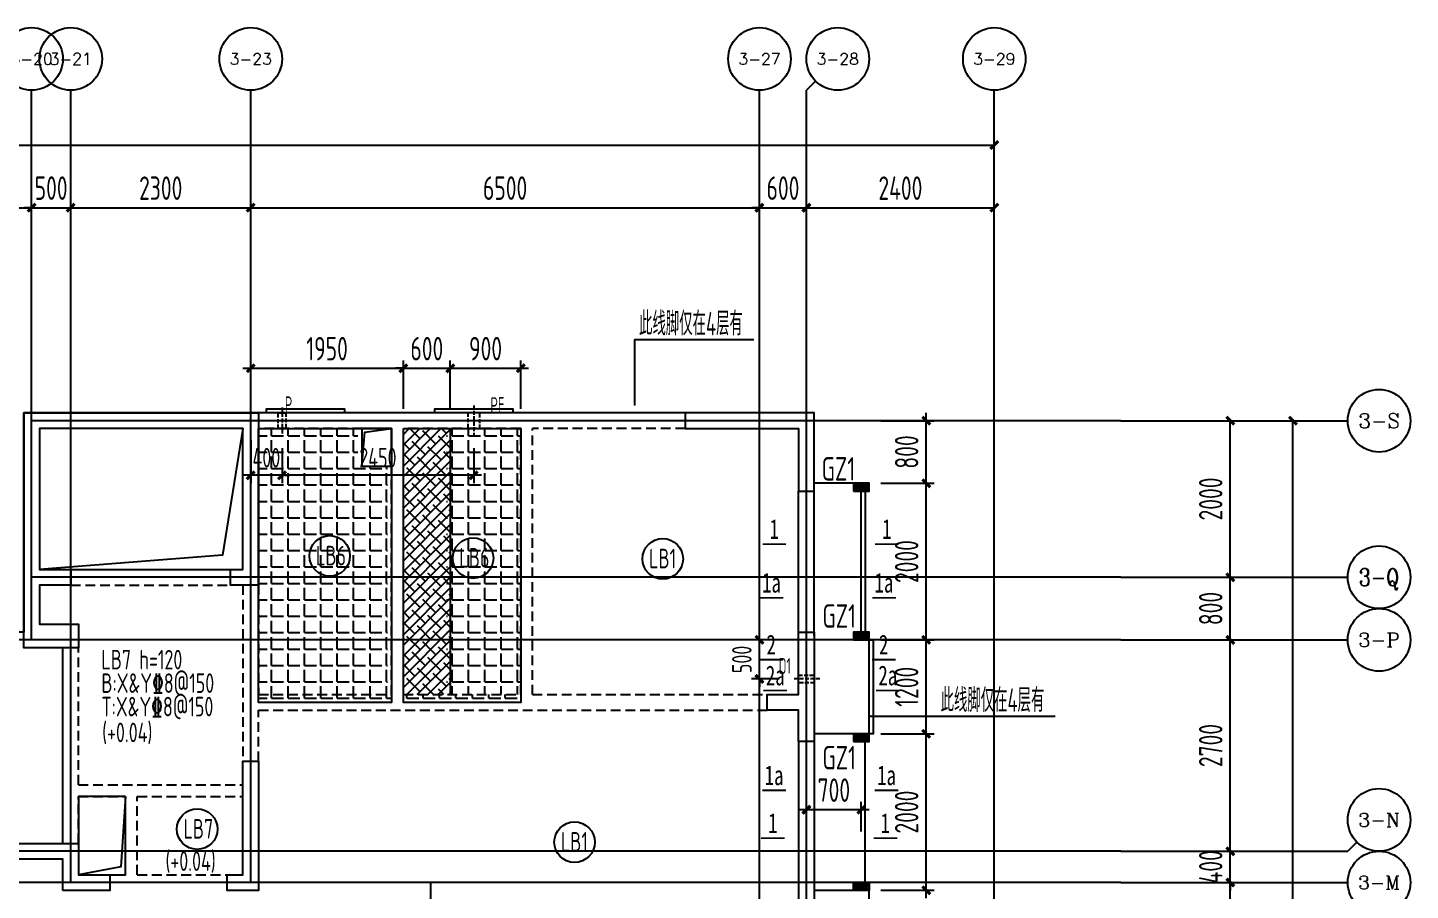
# Model space of a CAD drawing. Header units: millimetres. Extents: x -133666 to 880576, y -269375 to 86941.
# Drawn here: x 199850 to 217515, y 15109 to 26130 of the extents above; entities that cross this region are included whole.
import ezdxf
from ezdxf.enums import TextEntityAlignment as Align

# ---------------------------------------------------------------- set-up
doc = ezdxf.new("R2010")
doc.units = ezdxf.units.MM
doc.header["$LTSCALE"] = 1000
for name, pattern in [('CENTER', [50.8, 31.75, -6.35, 6.35, -6.35]), ('CONTINOUS', [0]), ('DASH', [0.35, 0.25, -0.1]), ('HIDDEN2', [0.1875, 0.125, -0.0625])]:
    doc.linetypes.add(name, pattern=pattern)
doc.layers.get('0').update_dxf_attribs({"linetype": 'CONTINUOUS'})
doc.layers.get('Defpoints').update_dxf_attribs({"color": 6, "linetype": 'CONTINUOUS'})
for name, color, linetype in [('A-线脚看线', 9, 'CONTINUOUS'), ('A-设备穿墙洞', 161, 'CONTINUOUS'), ('AXIS', 253, 'CENTER'), ('AXIS_TEXT', 7, 'CONTINUOUS'), ('DIM', 3, 'CONTINUOUS'), ('DIM1', 3, 'CONTINUOUS'), ('JG1', 3, 'CONTINUOUS'), ('填充', 8, 'CONTINUOUS'), ('墙', 6, 'CONTINUOUS'), ('挑板', 3, 'CONTINUOUS'), ('柱', 2, 'CONTINUOUS'), ('梁', 4, 'HIDDEN2'), ('模板线', 3, 'CONTINUOUS'), ('洞口', 5, 'CONTINUOUS'), ('钢筋_文字', 7, 'CONTINUOUS'), ('钢筋长度标注', 7, 'CONTINUOUS')]:
    doc.layers.add(name, color=color, linetype=linetype)
doc.styles.add('_TCH_AXIS', font='COMPLEX', dxfattribs={"bigfont": 'GBCBIG'})
doc.styles.add('COMPLEX', font='COMPLEX')
doc.styles.add('TSSD_BOLD', font='tssdeng2.shx', dxfattribs={"width": 0.7, "height": 250, "bigfont": 'CHINA.shx'})
doc.styles.add('TSSD_Dimension', font='tssdeng.shx', dxfattribs={"width": 0.7, "bigfont": 'Hztxt.shx'})
doc.styles.add('ZZ', font='tssdeng.shx', dxfattribs={"width": 0.7, "bigfont": 'tssdchn.shx'})
doc.styles.add('zzt', font='tssdeng.shx', dxfattribs={"width": 0.7, "height": 300, "bigfont": 'tssdchn.shx'})
doc.styles.add('钢筋', font='tssdeng.shx', dxfattribs={"width": 0.7, "height": 250, "bigfont": 'tssdchn.shx'})
doc.styles.add('黑体', font='simhei.ttf')
doc.dimstyles.new('DIM_1_100', dxfattribs={"dimtxt": 300, "dimasz": 100, "dimexe": 200, "dimexo": 50, "dimgap": 100, "dimtad": 1, "dimdec": 0, "dimzin": 0, "dimdsep": 46, "dimtxsty": 'zzt', "dimblk": 'ARCHTICK', "dimcen": 0, "dimclrt": 7, "dimadec": 0, "dimazin": 0, "dimtfac": 1, "dimtdec": 0, "dimtix": 1, "dimtmove": 2, "dimatfit": 0, "dimldrblk": 'ARCHTICK', "dimfxl": 0, "dimtolj": 1, "dimarcsym": 0})
doc.dimstyles.new('TSSD_100_100', dxfattribs={"dimtxt": 300, "dimasz": 100, "dimexe": 100, "dimexo": 250, "dimgap": 100, "dimtad": 1, "dimdec": 0, "dimzin": 0, "dimdsep": 46, "dimtxsty": 'ZZ', "dimblk": 'ARCHTICK', "dimcen": 0, "dimdle": 100, "dimclrd": 256, "dimclrt": 7, "dimadec": 0, "dimazin": 0, "dimtfac": 1, "dimtdec": 0, "dimtix": 1, "dimtmove": 2, "dimatfit": 3, "dimfxl": 0, "dimtolj": 1, "dimtzin": 0, "dimarcsym": 0})
pattern_1 = [(0, (164200, 1008.83), (0, 209.55), [152.4, -57.15]), (90, (164200, 1008.83), (-209.55, 1e-14), [152.4, -57.15])]

# ---------------------------------------------------------------- blocks, each defined once
blk = doc.blocks.new('_ArchTick')
at = {"color": 0, "linetype": 'ByBlock', "const_width": 0.4}
blk.add_lwpolyline([(-0.5, -0.5), (0.5, 0.5)], dxfattribs=at)
blk = doc.blocks.new('*D1059')
at = {"layer": 'Defpoints', "color": 0, "transparency": 16777216}
for p in [(204650, 21779), (202700, 21009), (204650, 21009)]:
    blk.add_point(p, dxfattribs=at)
at = {"layer": 'DIM', "lineweight": -2, "transparency": 16777216}
blk.add_line((202600, 21779), (204750, 21779), dxfattribs=at)
at = {"layer": 'DIM', "color": 0, "lineweight": -2, "transparency": 16777216}
for p, q in [((202700, 21259), (202700, 21879)), ((204650, 21259), (204650, 21879))]:
    blk.add_line(p, q, dxfattribs=at)
at = {"layer": 'DIM', "lineweight": -2, "transparency": 16777216, "xscale": 100, "yscale": 100, "zscale": 100, "rotation": 180}
blk.add_blockref('_ArchTick', (202700, 21779), dxfattribs=at)
at = {"layer": 'DIM', "lineweight": -2, "transparency": 16777216, "xscale": 100, "yscale": 100, "zscale": 100}
blk.add_blockref('_ArchTick', (204650, 21779), dxfattribs=at)
at = {"layer": 'DIM', "color": 7, "transparency": 16777216, "insert": (203675, 22029), "char_height": 300, "attachment_point": 5, "style": 'ZZ'}
blk.add_mtext('\\A1;1950', dxfattribs=at)
blk = doc.blocks.new('*D1060')
at = {"layer": 'Defpoints', "color": 0, "transparency": 16777216}
for p in [(205250, 21779), (204650, 21009), (205250, 21009)]:
    blk.add_point(p, dxfattribs=at)
at = {"layer": 'DIM', "lineweight": -2, "transparency": 16777216}
for p, q in [((204650, 21779), (204550, 21779)), ((204650, 21779), (205250, 21779)), ((205250, 21779), (205350, 21779))]:
    blk.add_line(p, q, dxfattribs=at)
at = {"layer": 'DIM', "color": 0, "lineweight": -2, "transparency": 16777216}
for p, q in [((204650, 21259), (204650, 21879)), ((205250, 21259), (205250, 21879))]:
    blk.add_line(p, q, dxfattribs=at)
at = {"layer": 'DIM', "lineweight": -2, "transparency": 16777216, "xscale": 100, "yscale": 100, "zscale": 100}
blk.add_blockref('_ArchTick', (204650, 21779), dxfattribs=at)
at = {"layer": 'DIM', "lineweight": -2, "transparency": 16777216, "xscale": 100, "yscale": 100, "zscale": 100, "rotation": 180}
blk.add_blockref('_ArchTick', (205250, 21779), dxfattribs=at)
at = {"layer": 'DIM', "color": 7, "transparency": 16777216, "insert": (204950, 22029), "char_height": 300, "attachment_point": 5, "style": 'ZZ'}
blk.add_mtext('\\A1;600', dxfattribs=at)
blk = doc.blocks.new('*D1061')
at = {"layer": 'Defpoints', "color": 0, "transparency": 16777216}
for p in [(206150, 21779), (205250, 21009), (206150, 21009)]:
    blk.add_point(p, dxfattribs=at)
at = {"layer": 'DIM', "lineweight": -2, "transparency": 16777216}
blk.add_line((205150, 21779), (206250, 21779), dxfattribs=at)
at = {"layer": 'DIM', "color": 0, "lineweight": -2, "transparency": 16777216}
for p, q in [((205250, 21259), (205250, 21879)), ((206150, 21259), (206150, 21879))]:
    blk.add_line(p, q, dxfattribs=at)
at = {"layer": 'DIM', "lineweight": -2, "transparency": 16777216, "xscale": 100, "yscale": 100, "zscale": 100, "rotation": 180}
blk.add_blockref('_ArchTick', (205250, 21779), dxfattribs=at)
at = {"layer": 'DIM', "lineweight": -2, "transparency": 16777216, "xscale": 100, "yscale": 100, "zscale": 100}
blk.add_blockref('_ArchTick', (206150, 21779), dxfattribs=at)
at = {"layer": 'DIM', "color": 7, "transparency": 16777216, "insert": (205700, 22029), "char_height": 300, "attachment_point": 5, "style": 'ZZ'}
blk.add_mtext('\\A1;900', dxfattribs=at)
blk = doc.blocks.new('*D1112')
at = {"layer": 'Defpoints', "color": 0, "transparency": 16777216}
for p in [(210500, 17109), (211330, 17109), (210500, 15109)]:
    blk.add_point(p, dxfattribs=at)
at = {"layer": 'DIM', "lineweight": -2, "transparency": 16777216}
blk.add_line((211330, 15009), (211330, 17209), dxfattribs=at)
at = {"layer": 'DIM', "color": 0, "lineweight": -2, "transparency": 16777216}
for p, q in [((210750, 17109), (211430, 17109)), ((210750, 15109), (211430, 15109))]:
    blk.add_line(p, q, dxfattribs=at)
at = {"layer": 'DIM', "lineweight": -2, "transparency": 16777216, "xscale": 100, "yscale": 100, "zscale": 100}
for p, rotation in [((211330, 17109), 90), ((211330, 15109), 270)]:
    blk.add_blockref('_ArchTick', p, dxfattribs=dict(at, rotation=rotation))
at = {"layer": 'DIM', "color": 7, "transparency": 16777216, "insert": (211080, 16109), "char_height": 300, "attachment_point": 5, "rotation": 90, "style": 'ZZ'}
blk.add_mtext('\\A1;2000', dxfattribs=at)
blk = doc.blocks.new('*D1130')
at = {"layer": 'Defpoints', "color": 0, "transparency": 16777216}
for p in [(209800, 16139), (209800, 15609), (210500, 15609)]:
    blk.add_point(p, dxfattribs=at)
at = {"layer": 'DIM', "lineweight": -2, "transparency": 16777216}
blk.add_line((210600, 16139), (209700, 16139), dxfattribs=at)
at = {"layer": 'DIM', "color": 0, "lineweight": -2, "transparency": 16777216}
for p, q in [((209800, 15859), (209800, 16239)), ((210500, 15859), (210500, 16239))]:
    blk.add_line(p, q, dxfattribs=at)
at = {"layer": 'DIM', "lineweight": -2, "transparency": 16777216, "xscale": 100, "yscale": 100, "zscale": 100, "rotation": 180}
blk.add_blockref('_ArchTick', (209800, 16139), dxfattribs=at)
at = {"layer": 'DIM', "lineweight": -2, "transparency": 16777216, "xscale": 100, "yscale": 100, "zscale": 100}
blk.add_blockref('_ArchTick', (210500, 16139), dxfattribs=at)
at = {"layer": 'DIM', "color": 7, "transparency": 16777216, "insert": (210150, 16389), "char_height": 300, "attachment_point": 5, "style": 'ZZ'}
blk.add_mtext('\\A1;700', dxfattribs=at)
blk = doc.blocks.new('$1605056')
at = {"layer": '模板线', "color": 4, "const_width": 22.7}
for points in [[(0, 0), (302, 0)], [(1438, 0), (1740, 0)]]:
    blk.add_lwpolyline(points, dxfattribs=at)
at = {"layer": '模板线', "color": 0, "style": '黑体', "width": 0.7}
for p in [(151, 193), (1588, 193)]:
    blk.add_text('1', height=252, dxfattribs=at).set_placement(p, align=Align.MIDDLE_CENTER)
blk = doc.blocks.new('$1676191')
at = {"layer": '模板线', "color": 4, "const_width": 22.7}
for points in [[(0, 0), (302, 0)], [(1438, 0), (1740, 0)]]:
    blk.add_lwpolyline(points, dxfattribs=at)
at = {"layer": '模板线', "color": 0, "style": '黑体', "width": 0.7}
for p in [(151, 193), (1588, 193)]:
    blk.add_text('1a', height=252, dxfattribs=at).set_placement(p, align=Align.MIDDLE_CENTER)
blk = doc.blocks.new('$1324012')
at = {"layer": '模板线', "color": 4, "const_width": 22.7}
for points in [[(0, 0), (302, 0)], [(1438, 0), (1740, 0)]]:
    blk.add_lwpolyline(points, dxfattribs=at)
at = {"layer": '模板线', "color": 0, "style": '黑体', "width": 0.7}
for p in [(151, 193), (1588, 193)]:
    blk.add_text('2', height=252, dxfattribs=at).set_placement(p, align=Align.MIDDLE_CENTER)
blk = doc.blocks.new('$1710966')
at = {"layer": '模板线', "color": 4, "const_width": 22.7}
for points in [[(0, 0), (302, 0)], [(1438, 0), (1740, 0)]]:
    blk.add_lwpolyline(points, dxfattribs=at)
at = {"layer": '模板线', "color": 0, "style": '黑体', "width": 0.7}
for p in [(151, 193), (1588, 193)]:
    blk.add_text('2a', height=252, dxfattribs=at).set_placement(p, align=Align.MIDDLE_CENTER)
blk = doc.blocks.new('*D1034')
at = {"layer": 'Defpoints', "color": 0, "transparency": 16777216}
for p in [(210500, 18309), (211330, 18309), (210500, 17109)]:
    blk.add_point(p, dxfattribs=at)
at = {"layer": 'DIM', "lineweight": -2, "transparency": 16777216}
blk.add_line((211330, 17009), (211330, 18409), dxfattribs=at)
at = {"layer": 'DIM', "color": 0, "lineweight": -2, "transparency": 16777216}
for p, q in [((210750, 18309), (211430, 18309)), ((210750, 17109), (211430, 17109))]:
    blk.add_line(p, q, dxfattribs=at)
at = {"layer": 'DIM', "lineweight": -2, "transparency": 16777216, "xscale": 100, "yscale": 100, "zscale": 100}
for p, rotation in [((211330, 18309), 90), ((211330, 17109), 270)]:
    blk.add_blockref('_ArchTick', p, dxfattribs=dict(at, rotation=rotation))
at = {"layer": 'DIM', "color": 7, "transparency": 16777216, "insert": (211080, 17709), "char_height": 300, "attachment_point": 5, "rotation": 90, "style": 'ZZ'}
blk.add_mtext('\\A1;1200', dxfattribs=at)
blk = doc.blocks.new('*D1035')
at = {"layer": 'Defpoints', "color": 0, "transparency": 16777216}
for p in [(210500, 20309), (211330, 20309), (210500, 18309)]:
    blk.add_point(p, dxfattribs=at)
at = {"layer": 'DIM', "lineweight": -2, "transparency": 16777216}
blk.add_line((211330, 18209), (211330, 20409), dxfattribs=at)
at = {"layer": 'DIM', "color": 0, "lineweight": -2, "transparency": 16777216}
for p, q in [((210750, 20309), (211430, 20309)), ((210750, 18309), (211430, 18309))]:
    blk.add_line(p, q, dxfattribs=at)
at = {"layer": 'DIM', "lineweight": -2, "transparency": 16777216, "xscale": 100, "yscale": 100, "zscale": 100}
for p, rotation in [((211330, 20309), 90), ((211330, 18309), 270)]:
    blk.add_blockref('_ArchTick', p, dxfattribs=dict(at, rotation=rotation))
at = {"layer": 'DIM', "color": 7, "transparency": 16777216, "insert": (211080, 19309), "char_height": 300, "attachment_point": 5, "rotation": 90, "style": 'ZZ'}
blk.add_mtext('\\A1;2000', dxfattribs=at)
blk = doc.blocks.new('*D1036')
at = {"layer": 'Defpoints', "color": 0, "transparency": 16777216}
for p in [(210500, 21109), (211330, 21109), (210500, 20309)]:
    blk.add_point(p, dxfattribs=at)
at = {"layer": 'DIM', "lineweight": -2, "transparency": 16777216}
blk.add_line((211330, 20209), (211330, 21209), dxfattribs=at)
at = {"layer": 'DIM', "color": 0, "lineweight": -2, "transparency": 16777216}
for p, q in [((210750, 21109), (211430, 21109)), ((210750, 20309), (211430, 20309))]:
    blk.add_line(p, q, dxfattribs=at)
at = {"layer": 'DIM', "lineweight": -2, "transparency": 16777216, "xscale": 100, "yscale": 100, "zscale": 100}
for p, rotation in [((211330, 21109), 90), ((211330, 20309), 270)]:
    blk.add_blockref('_ArchTick', p, dxfattribs=dict(at, rotation=rotation))
at = {"layer": 'DIM', "color": 7, "transparency": 16777216, "insert": (211080, 20709), "char_height": 300, "attachment_point": 5, "rotation": 90, "style": 'ZZ'}
blk.add_mtext('\\A1;800', dxfattribs=at)
blk = doc.blocks.new('$1642317')
at = {"layer": '洞口', "elevation": 0}
blk.add_lwpolyline([(39820, 13470), (40200, 13470), (40200, 13950), (39820, 13950)], close=True, dxfattribs=at)
blk.add_lwpolyline([(39820, 13470), (39858, 13902), (40200, 13950)], dxfattribs=at)
blk = doc.blocks.new('*D881')
at = {"layer": 'Defpoints', "color": 0, "transparency": 16777216}
for p in [(49615, 14200), (51015, 14200), (49615, 12800)]:
    blk.add_point(p, dxfattribs=at)
at = {"layer": 'DIM1', "color": 0, "lineweight": -2, "transparency": 16777216}
for p, q in [((49665, 14200), (51215, 14200)), ((51015, 12800), (51015, 14200)), ((49665, 12800), (51215, 12800))]:
    blk.add_line(p, q, dxfattribs=at)
at = {"layer": 'DIM1', "color": 0, "lineweight": -2, "transparency": 16777216, "xscale": 100, "yscale": 100, "zscale": 100}
for p, rotation in [((51015, 14200), 90), ((51015, 12800), 270)]:
    blk.add_blockref('_ArchTick', p, dxfattribs=dict(at, rotation=rotation))
at = {"layer": 'DIM1', "color": 7, "transparency": 16777216, "insert": (50765, 13500), "char_height": 300, "attachment_point": 5, "rotation": 90, "style": 'zzt'}
blk.add_mtext('\\A1;1400', dxfattribs=at)
blk = doc.blocks.new('*D882')
at = {"layer": 'Defpoints', "color": 0, "transparency": 16777216}
for p in [(49615, 14600), (51015, 14600), (49615, 14200)]:
    blk.add_point(p, dxfattribs=at)
at = {"layer": 'DIM1', "color": 0, "lineweight": -2, "transparency": 16777216}
for p, q in [((51015, 14600), (51015, 14700)), ((49665, 14600), (51215, 14600)), ((51015, 14200), (51015, 14600)), ((49665, 14200), (51215, 14200)), ((51015, 14200), (51015, 14100))]:
    blk.add_line(p, q, dxfattribs=at)
at = {"layer": 'DIM1', "color": 0, "lineweight": -2, "transparency": 16777216, "xscale": 100, "yscale": 100, "zscale": 100}
for p, rotation in [((51015, 14600), 270), ((51015, 14200), 90)]:
    blk.add_blockref('_ArchTick', p, dxfattribs=dict(at, rotation=rotation))
at = {"layer": 'DIM1', "color": 7, "transparency": 16777216, "insert": (50765, 14400), "char_height": 300, "attachment_point": 5, "rotation": 90, "style": 'zzt'}
blk.add_mtext('\\A1;400', dxfattribs=at)
blk = doc.blocks.new('*D883')
at = {"layer": 'Defpoints', "color": 0, "transparency": 16777216}
for p in [(49615, 17300), (51015, 17300), (49615, 14600)]:
    blk.add_point(p, dxfattribs=at)
at = {"layer": 'DIM1', "color": 0, "lineweight": -2, "transparency": 16777216}
for p, q in [((49665, 17300), (51215, 17300)), ((51015, 14600), (51015, 17300)), ((49665, 14600), (51215, 14600))]:
    blk.add_line(p, q, dxfattribs=at)
at = {"layer": 'DIM1', "color": 0, "lineweight": -2, "transparency": 16777216, "xscale": 100, "yscale": 100, "zscale": 100}
for p, rotation in [((51015, 17300), 90), ((51015, 14600), 270)]:
    blk.add_blockref('_ArchTick', p, dxfattribs=dict(at, rotation=rotation))
at = {"layer": 'DIM1', "color": 7, "transparency": 16777216, "insert": (50765, 15950), "char_height": 300, "attachment_point": 5, "rotation": 90, "style": 'zzt'}
blk.add_mtext('\\A1;2700', dxfattribs=at)
blk = doc.blocks.new('*D884')
at = {"layer": 'Defpoints', "color": 0, "transparency": 16777216}
for p in [(49615, 18100), (51015, 18100), (49615, 17300)]:
    blk.add_point(p, dxfattribs=at)
at = {"layer": 'DIM1', "color": 0, "lineweight": -2, "transparency": 16777216}
for p, q in [((49665, 18100), (51215, 18100)), ((51015, 17300), (51015, 18100)), ((49665, 17300), (51215, 17300))]:
    blk.add_line(p, q, dxfattribs=at)
at = {"layer": 'DIM1', "color": 0, "lineweight": -2, "transparency": 16777216, "xscale": 100, "yscale": 100, "zscale": 100}
for p, rotation in [((51015, 18100), 90), ((51015, 17300), 270)]:
    blk.add_blockref('_ArchTick', p, dxfattribs=dict(at, rotation=rotation))
at = {"layer": 'DIM1', "color": 7, "transparency": 16777216, "insert": (50765, 17700), "char_height": 300, "attachment_point": 5, "rotation": 90, "style": 'zzt'}
blk.add_mtext('\\A1;800', dxfattribs=at)
blk = doc.blocks.new('*D885')
at = {"layer": 'Defpoints', "color": 0, "transparency": 16777216}
for p in [(49615, 20100), (51015, 20100), (49615, 18100)]:
    blk.add_point(p, dxfattribs=at)
at = {"layer": 'DIM1', "color": 0, "lineweight": -2, "transparency": 16777216}
for p, q in [((49665, 20100), (51215, 20100)), ((51015, 18100), (51015, 20100)), ((49665, 18100), (51215, 18100))]:
    blk.add_line(p, q, dxfattribs=at)
at = {"layer": 'DIM1', "color": 0, "lineweight": -2, "transparency": 16777216, "xscale": 100, "yscale": 100, "zscale": 100}
for p, rotation in [((51015, 20100), 90), ((51015, 18100), 270)]:
    blk.add_blockref('_ArchTick', p, dxfattribs=dict(at, rotation=rotation))
at = {"layer": 'DIM1', "color": 7, "transparency": 16777216, "insert": (50765, 19100), "char_height": 300, "attachment_point": 5, "rotation": 90, "style": 'zzt'}
blk.add_mtext('\\A1;2000', dxfattribs=at)
blk = doc.blocks.new('*D886')
at = {"layer": 'Defpoints', "color": 0, "transparency": 16777216}
for p in [(49615, 20100), (51815, 20100), (49615, -1600)]:
    blk.add_point(p, dxfattribs=at)
at = {"layer": 'DIM1', "color": 0, "lineweight": -2, "transparency": 16777216}
for p, q in [((49665, 20100), (52015, 20100)), ((51815, -1600), (51815, 20100)), ((49665, -1600), (52015, -1600))]:
    blk.add_line(p, q, dxfattribs=at)
at = {"layer": 'DIM1', "color": 0, "lineweight": -2, "transparency": 16777216, "xscale": 100, "yscale": 100, "zscale": 100}
for p, rotation in [((51815, 20100), 90), ((51815, -1600), 270)]:
    blk.add_blockref('_ArchTick', p, dxfattribs=dict(at, rotation=rotation))
at = {"layer": 'DIM1', "color": 7, "transparency": 16777216, "insert": (51565, 9250), "char_height": 300, "attachment_point": 5, "rotation": 90, "style": 'zzt'}
blk.add_mtext('\\A1;21700', dxfattribs=at)
blk = doc.blocks.new('*D899')
at = {"layer": 'Defpoints', "color": 0, "transparency": 16777216}
for p in [(35700, 22821), (31300, 21871), (35700, 21871)]:
    blk.add_point(p, dxfattribs=at)
at = {"layer": 'DIM1', "color": 0, "lineweight": -2, "transparency": 16777216}
for p, q in [((31300, 21921), (31300, 23021)), ((35700, 21921), (35700, 23021)), ((31300, 22821), (35700, 22821))]:
    blk.add_line(p, q, dxfattribs=at)
at = {"layer": 'DIM1', "color": 0, "lineweight": -2, "transparency": 16777216, "xscale": 100, "yscale": 100, "zscale": 100, "rotation": 180}
blk.add_blockref('_ArchTick', (31300, 22821), dxfattribs=at)
at = {"layer": 'DIM1', "color": 0, "lineweight": -2, "transparency": 16777216, "xscale": 100, "yscale": 100, "zscale": 100}
blk.add_blockref('_ArchTick', (35700, 22821), dxfattribs=at)
at = {"layer": 'DIM1', "color": 7, "transparency": 16777216, "insert": (33500, 23071), "char_height": 300, "attachment_point": 5, "style": 'zzt'}
blk.add_mtext('\\A1;4400', dxfattribs=at)
blk = doc.blocks.new('*D900')
at = {"layer": 'Defpoints', "color": 0, "transparency": 16777216}
for p in [(36200, 22821), (35700, 21871), (36200, 21871)]:
    blk.add_point(p, dxfattribs=at)
at = {"layer": 'DIM1', "color": 0, "lineweight": -2, "transparency": 16777216}
for p, q in [((35700, 21921), (35700, 23021)), ((36200, 21921), (36200, 23021)), ((35700, 22821), (35600, 22821)), ((35700, 22821), (36200, 22821)), ((36200, 22821), (36300, 22821))]:
    blk.add_line(p, q, dxfattribs=at)
at = {"layer": 'DIM1', "color": 0, "lineweight": -2, "transparency": 16777216, "xscale": 100, "yscale": 100, "zscale": 100}
blk.add_blockref('_ArchTick', (35700, 22821), dxfattribs=at)
at = {"layer": 'DIM1', "color": 0, "lineweight": -2, "transparency": 16777216, "xscale": 100, "yscale": 100, "zscale": 100, "rotation": 180}
blk.add_blockref('_ArchTick', (36200, 22821), dxfattribs=at)
at = {"layer": 'DIM1', "color": 7, "transparency": 16777216, "insert": (35950, 23071), "char_height": 300, "attachment_point": 5, "style": 'zzt'}
blk.add_mtext('\\A1;500', dxfattribs=at)
blk = doc.blocks.new('*D901')
at = {"layer": 'Defpoints', "color": 0, "transparency": 16777216}
for p in [(38500, 22821), (36200, 21871), (38500, 21871)]:
    blk.add_point(p, dxfattribs=at)
at = {"layer": 'DIM1', "color": 0, "lineweight": -2, "transparency": 16777216}
for p, q in [((36200, 21921), (36200, 23021)), ((38500, 21921), (38500, 23021)), ((36200, 22821), (38500, 22821))]:
    blk.add_line(p, q, dxfattribs=at)
at = {"layer": 'DIM1', "color": 0, "lineweight": -2, "transparency": 16777216, "xscale": 100, "yscale": 100, "zscale": 100, "rotation": 180}
blk.add_blockref('_ArchTick', (36200, 22821), dxfattribs=at)
at = {"layer": 'DIM1', "color": 0, "lineweight": -2, "transparency": 16777216, "xscale": 100, "yscale": 100, "zscale": 100}
blk.add_blockref('_ArchTick', (38500, 22821), dxfattribs=at)
at = {"layer": 'DIM1', "color": 7, "transparency": 16777216, "insert": (37350, 23071), "char_height": 300, "attachment_point": 5, "style": 'zzt'}
blk.add_mtext('\\A1;2300', dxfattribs=at)
blk = doc.blocks.new('*D902')
at = {"layer": 'Defpoints', "color": 0, "transparency": 16777216}
for p in [(45000, 22821), (38500, 21871), (45000, 21871)]:
    blk.add_point(p, dxfattribs=at)
at = {"layer": 'DIM1', "color": 0, "lineweight": -2, "transparency": 16777216}
for p, q in [((38500, 21921), (38500, 23021)), ((45000, 21921), (45000, 23021)), ((38500, 22821), (45000, 22821))]:
    blk.add_line(p, q, dxfattribs=at)
at = {"layer": 'DIM1', "color": 0, "lineweight": -2, "transparency": 16777216, "xscale": 100, "yscale": 100, "zscale": 100, "rotation": 180}
blk.add_blockref('_ArchTick', (38500, 22821), dxfattribs=at)
at = {"layer": 'DIM1', "color": 0, "lineweight": -2, "transparency": 16777216, "xscale": 100, "yscale": 100, "zscale": 100}
blk.add_blockref('_ArchTick', (45000, 22821), dxfattribs=at)
at = {"layer": 'DIM1', "color": 7, "transparency": 16777216, "insert": (41750, 23071), "char_height": 300, "attachment_point": 5, "style": 'zzt'}
blk.add_mtext('\\A1;6500', dxfattribs=at)
blk = doc.blocks.new('*D903')
at = {"layer": 'Defpoints', "color": 0, "transparency": 16777216}
for p in [(45600, 22821), (45000, 21871), (45600, 21871)]:
    blk.add_point(p, dxfattribs=at)
at = {"layer": 'DIM1', "color": 0, "lineweight": -2, "transparency": 16777216}
for p, q in [((45000, 21921), (45000, 23021)), ((45600, 21921), (45600, 23021)), ((45000, 22821), (44900, 22821)), ((45000, 22821), (45600, 22821)), ((45600, 22821), (45700, 22821))]:
    blk.add_line(p, q, dxfattribs=at)
at = {"layer": 'DIM1', "color": 0, "lineweight": -2, "transparency": 16777216, "xscale": 100, "yscale": 100, "zscale": 100}
blk.add_blockref('_ArchTick', (45000, 22821), dxfattribs=at)
at = {"layer": 'DIM1', "color": 0, "lineweight": -2, "transparency": 16777216, "xscale": 100, "yscale": 100, "zscale": 100, "rotation": 180}
blk.add_blockref('_ArchTick', (45600, 22821), dxfattribs=at)
at = {"layer": 'DIM1', "color": 7, "transparency": 16777216, "insert": (45300, 23071), "char_height": 300, "attachment_point": 5, "style": 'zzt'}
blk.add_mtext('\\A1;600', dxfattribs=at)
blk = doc.blocks.new('*D904')
at = {"layer": 'Defpoints', "color": 0, "transparency": 16777216}
for p in [(48000, 22821), (45600, 21871), (48000, 21871)]:
    blk.add_point(p, dxfattribs=at)
at = {"layer": 'DIM1', "color": 0, "lineweight": -2, "transparency": 16777216}
for p, q in [((45600, 21921), (45600, 23021)), ((48000, 21921), (48000, 23021)), ((45600, 22821), (48000, 22821))]:
    blk.add_line(p, q, dxfattribs=at)
at = {"layer": 'DIM1', "color": 0, "lineweight": -2, "transparency": 16777216, "xscale": 100, "yscale": 100, "zscale": 100, "rotation": 180}
blk.add_blockref('_ArchTick', (45600, 22821), dxfattribs=at)
at = {"layer": 'DIM1', "color": 0, "lineweight": -2, "transparency": 16777216, "xscale": 100, "yscale": 100, "zscale": 100}
blk.add_blockref('_ArchTick', (48000, 22821), dxfattribs=at)
at = {"layer": 'DIM1', "color": 7, "transparency": 16777216, "insert": (46800, 23071), "char_height": 300, "attachment_point": 5, "style": 'zzt'}
blk.add_mtext('\\A1;2400', dxfattribs=at)
blk = doc.blocks.new('*D905')
at = {"layer": 'Defpoints', "color": 0, "transparency": 16777216}
for p in [(48000, 23621), (0, 21871), (48000, 21871)]:
    blk.add_point(p, dxfattribs=at)
at = {"layer": 'DIM1', "color": 0, "lineweight": -2, "transparency": 16777216}
for p, q in [((0, 21921), (0, 23821)), ((48000, 21921), (48000, 23821)), ((0, 23621), (48000, 23621))]:
    blk.add_line(p, q, dxfattribs=at)
at = {"layer": 'DIM1', "color": 0, "lineweight": -2, "transparency": 16777216, "xscale": 100, "yscale": 100, "zscale": 100, "rotation": 180}
blk.add_blockref('_ArchTick', (0, 23621), dxfattribs=at)
at = {"layer": 'DIM1', "color": 0, "lineweight": -2, "transparency": 16777216, "xscale": 100, "yscale": 100, "zscale": 100}
blk.add_blockref('_ArchTick', (48000, 23621), dxfattribs=at)
at = {"layer": 'DIM1', "color": 7, "transparency": 16777216, "insert": (24000, 23871), "char_height": 300, "attachment_point": 5, "style": 'zzt'}
blk.add_mtext('\\A1;48000', dxfattribs=at)
blk = doc.blocks.new('_AXISO')
blk.add_circle((0, 0), 0.5)
at = {"layer": 'AXIS_TEXT', "style": 'COMPLEX', "width": 1.041667}
blk.add_attdef('A', text='', height=0.56, dxfattribs=at).set_placement((-0.25, -0.28), (0.25, -0.28), align=Align.FIT)
blk = doc.blocks.new('$1466424')
at = {"layer": '钢筋_文字'}
for centre in [(39609, 20076, 0), (41441, 20048, 0), (43864, 20039, 0), (37916, 16586, 0), (42737, 16419, 0)]:
    blk.add_circle(centre, 259, dxfattribs=at)
at = {"layer": '钢筋_文字', "style": 'TSSD_BOLD', "width": 0.7}
for s, p in [('LB6', (39434, 19955, 0)), ('LB6', (41266, 19928, 0)), ('LB1', (43689, 19918, 0)), ('LB7', (37741, 16465, 0)), ('LB1', (42562, 16299, 0))]:
    blk.add_text(s, height=250, dxfattribs=at).set_placement(p)
at = {"layer": '钢筋_文字', "color": 7, "linetype": 'Continuous', "width": 0.7}
for s, style, p in [('LB7 h=120', 'TSSD_BOLD', (36692, 18626, 0)), ('B:X&Y%%1328@150', '钢筋', (36692, 18326, 0)), ('T:X&Y%%1328@150', '钢筋', (36692, 18026, 0)), ('(+0.04)', '钢筋', (36702, 17696, 0)), ('(+0.04)', '钢筋', (37511, 16052, 0))]:
    blk.add_text(s, height=250, dxfattribs=dict(at, style=style)).set_placement(p)
blk = doc.blocks.new('$133032')
at = {"layer": '挑板'}
for points in [[(46500, 14700), (46500, 16000), (46450, 16000), (46450, 17800), (46500, 17800), (46500, 19200), (46400, 19200), (46400, 21000), (46500, 21000), (46500, 21100), (45800, 21100), (45800, 22000), (35700, 22000), (35700, 19200), (24100, 19200)], [(46400, 19100), (45800, 19100)], [(46500, 17900), (45800, 17900)], [(46500, 15900), (45800, 15900)]]:
    blk.add_lwpolyline(points, dxfattribs=at)
blk = doc.blocks.new('$1839168')
at = {"layer": '柱'}
blk.add_hatch(color=8, dxfattribs=at).paths.add_polyline_path([(0, 200), (0, 0), (100, 0), (100, 200)])
at = {"layer": '柱', "color": 3, "elevation": 0}
blk.add_lwpolyline([(0, 200), (0, 0), (100, 0), (100, 200)], close=True, dxfattribs=at)
blk = doc.blocks.new('$1691164')
at = {"layer": '柱'}
blk.add_hatch(color=8, dxfattribs=at).paths.add_polyline_path([(0, 0), (100, 0), (100, 200), (0, 200)])
at = {"layer": '柱', "color": 3, "elevation": 0}
blk.add_lwpolyline([(100, 200), (0, 200), (0, 0), (100, 0), (100, 0), (100, 0)], close=True, dxfattribs=at)
blk = doc.blocks.new('$1222607')
at = {"layer": '柱', "rotation": 90}
for p in [(46500, 21000, 0), (46500, 19100, 0), (46500, 17800, 0)]:
    blk.add_blockref('$1839168', p, dxfattribs=at)
at = {"layer": '柱', "xscale": -1, "rotation": 90}
blk.add_blockref('$1691164', (46500, 16000, 0), dxfattribs=at)
blk = doc.blocks.new('$1413619')
at = {"layer": 'A-线脚看线', "color": 5, "elevation": 0}
for points in [[(38850, 21950), (38850, 22000), (39850, 22000), (39850, 21950)], [(41000, 21950), (41000, 22000), (42000, 22000), (42000, 21950)], [(46500, 20950), (46500, 19150)], [(46550, 19050), (46600, 19050), (46600, 17850), (46550, 17850)], [(46500, 15950), (46500, 17750)]]:
    blk.add_lwpolyline(points, dxfattribs=at)
blk = doc.blocks.new('*D1024')
at = {"layer": 'Defpoints', "color": 0, "transparency": 16777216}
for p in [(46000, 17848), (46500, 17848, 0), (46500, 17348)]:
    blk.add_point(p, dxfattribs=at)
at = {"layer": 'DIM1', "color": 3, "lineweight": -2, "transparency": 16777216}
for p, q in [((46250, 17848), (45900, 17848)), ((46000, 17848), (46000, 17948)), ((46000, 17348), (46000, 17848)), ((46250, 17348), (45900, 17348)), ((46000, 17348), (46000, 17248))]:
    blk.add_line(p, q, dxfattribs=at)
at = {"layer": 'DIM1', "color": 3, "lineweight": -2, "transparency": 16777216, "xscale": 100, "yscale": 100, "zscale": 100}
for p, rotation in [((46000, 17848), 270), ((46000, 17348), 90)]:
    blk.add_blockref('_ArchTick', p, dxfattribs=dict(at, rotation=rotation))
at = {"layer": 'DIM1', "color": 7, "transparency": 16777216, "insert": (45775, 17598), "char_height": 250, "attachment_point": 5, "rotation": 90, "style": 'TSSD_Dimension'}
blk.add_mtext('\\A1;500', dxfattribs=at)
blk = doc.blocks.new('*D979')
at = {"layer": 'Defpoints', "color": 0, "transparency": 16777216}
for p in [(39900, 20548, 0), (42350, 20548, 0), (39900, 19950)]:
    blk.add_point(p, dxfattribs=at)
at = {"layer": 'DIM1', "color": 3, "lineweight": -2, "transparency": 16777216}
for p, q in [((39900, 20298), (39900, 19850)), ((42350, 20298), (42350, 19850)), ((42450, 19950), (39800, 19950))]:
    blk.add_line(p, q, dxfattribs=at)
at = {"layer": 'DIM1', "color": 3, "lineweight": -2, "transparency": 16777216, "xscale": 100, "yscale": 100, "zscale": 100, "rotation": 180}
blk.add_blockref('_ArchTick', (39900, 19950), dxfattribs=at)
at = {"layer": 'DIM1', "color": 3, "lineweight": -2, "transparency": 16777216, "xscale": 100, "yscale": 100, "zscale": 100}
blk.add_blockref('_ArchTick', (42350, 19950), dxfattribs=at)
at = {"layer": 'DIM1', "color": 7, "transparency": 16777216, "insert": (41125, 20175), "char_height": 250, "attachment_point": 5, "style": 'TSSD_Dimension'}
blk.add_mtext('\\A1;2450', dxfattribs=at)
blk = doc.blocks.new('*D980')
at = {"layer": 'Defpoints', "color": 0, "transparency": 16777216}
for p in [(39500, 20648), (39900, 20548, 0), (39500, 19950)]:
    blk.add_point(p, dxfattribs=at)
at = {"layer": 'DIM1', "color": 3, "lineweight": -2, "transparency": 16777216}
for p, q in [((39500, 20398), (39500, 19850)), ((39900, 20298), (39900, 19850)), ((39500, 19950), (39400, 19950)), ((39900, 19950), (39500, 19950)), ((39900, 19950), (40000, 19950))]:
    blk.add_line(p, q, dxfattribs=at)
at = {"layer": 'DIM1', "color": 3, "lineweight": -2, "transparency": 16777216, "xscale": 100, "yscale": 100, "zscale": 100}
blk.add_blockref('_ArchTick', (39500, 19950), dxfattribs=at)
at = {"layer": 'DIM1', "color": 3, "lineweight": -2, "transparency": 16777216, "xscale": 100, "yscale": 100, "zscale": 100, "rotation": 180}
blk.add_blockref('_ArchTick', (39900, 19950), dxfattribs=at)
at = {"layer": 'DIM1', "color": 7, "transparency": 16777216, "insert": (39700, 20175), "char_height": 250, "attachment_point": 5, "style": 'TSSD_Dimension'}
blk.add_mtext('\\A1;400', dxfattribs=at)
blk = doc.blocks.new('$1783196')
at = {"layer": 'AXIS'}
for p, q in [((40934.9, 23288.3), (40934.9, 27859.5)), ((41434.9, 20188.3), (41434.9, 27859.5)), ((43734.9, 20188.4), (43734.9, 27859.5)), ((50234.9, 15688.3), (50234.9, 27859.5)), ((50834.9, 18788.3), (50834.9, 27859.5)), ((53234.9, 3480), (53234.9, 27859.5)), ((54849.9, 26088.3), (40934.9, 26088.3)), ((54849.9, 24088.3), (40934.9, 24088.3)), ((54849.9, 23288.3), (29334.9, 23288.3)), ((54849.9, 20588.3), (27334.9, 20588.3)), ((54849.9, 20188.3), (4360, 20188.3)), ((46034.9, 3480), (46034.9, 20188.3))]:
    blk.add_line(p, q, dxfattribs=at)
at = {"layer": 'DIM1'}
for p, q in [((50952, 30426.7), (50834.9, 30309.5)), ((40934.9, 27859.5), (40934.9, 30309.5)), ((41434.9, 27859.5), (41434.9, 30309.5)), ((43734.9, 27859.5), (43734.9, 30309.5)), ((50234.9, 27859.5), (50234.9, 30309.5)), ((50834.9, 27859.5), (50834.9, 30309.5)), ((53234.9, 27859.5), (53234.9, 30309.5)), ((54849.9, 26088.3), (57749.9, 26088.3)), ((54849.9, 24088.3), (57749.9, 24088.3)), ((54849.9, 23288.3), (57749.9, 23288.3)), ((57867, 20705.5), (57749.9, 20588.3)), ((54849.9, 20588.3), (57749.9, 20588.3)), ((54849.9, 20188.3), (57749.9, 20188.3))]:
    blk.add_line(p, q, dxfattribs=at)
ref = blk.add_blockref('_AXISO', (40934.9, 30709.5), dxfattribs=dict(at, xscale=800, yscale=800, zscale=800))
ref.add_attrib('A', '3-20', dxfattribs={"layer": 'AXIS_TEXT', "height": 143.86, "style": '_TCH_AXIS'}).set_placement((40664.3, 30637.6), (41205.5, 30637.6), align=Align.FIT)
ref = blk.add_blockref('_AXISO', (41434.9, 30709.5), dxfattribs=dict(at, xscale=800, yscale=800, zscale=800))
ref.add_attrib('A', '3-21', dxfattribs={"layer": 'AXIS_TEXT', "height": 152.88, "style": '_TCH_AXIS'}).set_placement((41165.5, 30633.1), (41704.2, 30633.1), align=Align.FIT)
ref = blk.add_blockref('_AXISO', (43734.9, 30709.5), dxfattribs=dict(at, xscale=800, yscale=800, zscale=800))
ref.add_attrib('A', '3-23', dxfattribs={"layer": 'AXIS_TEXT', "height": 143.86, "style": '_TCH_AXIS'}).set_placement((43464.3, 30637.6), (44005.5, 30637.6), align=Align.FIT)
ref = blk.add_blockref('_AXISO', (50234.9, 30709.5), dxfattribs=dict(at, xscale=800, yscale=800, zscale=800))
ref.add_attrib('A', '3-27', dxfattribs={"layer": 'AXIS_TEXT', "height": 143.86, "style": '_TCH_AXIS'}).set_placement((49964.3, 30637.6), (50505.5, 30637.6), align=Align.FIT)
ref = blk.add_blockref('_AXISO', (51234.9, 30709.5), dxfattribs=dict(at, xscale=800, yscale=800, zscale=800))
ref.add_attrib('A', '3-28', dxfattribs={"layer": 'AXIS_TEXT', "height": 143.86, "style": '_TCH_AXIS'}).set_placement((50964.3, 30637.6), (51505.5, 30637.6), align=Align.FIT)
ref = blk.add_blockref('_AXISO', (53234.9, 30709.5), dxfattribs=dict(at, xscale=800, yscale=800, zscale=800))
ref.add_attrib('A', '3-29', dxfattribs={"layer": 'AXIS_TEXT', "height": 143.86, "style": '_TCH_AXIS'}).set_placement((52964.3, 30637.6), (53505.5, 30637.6), align=Align.FIT)
ref = blk.add_blockref('_AXISO', (58149.9, 26088.3), dxfattribs=dict(at, xscale=800, yscale=800, zscale=800))
ref.add_attrib('A', '3-S', dxfattribs={"layer": 'AXIS_TEXT', "height": 187.78, "style": '_TCH_AXIS'}).set_placement((57886.1, 25994.4), (58413.7, 25994.4), align=Align.FIT)
ref = blk.add_blockref('_AXISO', (58149.9, 24088.3), dxfattribs=dict(at, xscale=800, yscale=800, zscale=800))
ref.add_attrib('A', '3-Q', dxfattribs={"layer": 'AXIS_TEXT', "height": 219.58, "style": '_TCH_AXIS', "width": 0.807692}).set_placement((57892.3, 23978.6), (58407.5, 23978.6), align=Align.FIT)
ref = blk.add_blockref('_AXISO', (58149.9, 23288.3), dxfattribs=dict(at, xscale=800, yscale=800, zscale=800))
ref.add_attrib('A', '3-P', dxfattribs={"layer": 'AXIS_TEXT', "height": 179.65, "style": '_TCH_AXIS'}).set_placement((57884.7, 23198.5), (58415.1, 23198.5), align=Align.FIT)
ref = blk.add_blockref('_AXISO', (58149.9, 20988.3), dxfattribs=dict(at, xscale=800, yscale=800, zscale=800))
ref.add_attrib('A', '3-N', dxfattribs={"layer": 'AXIS_TEXT', "height": 174.59, "style": '_TCH_AXIS'}).set_placement((57883.8, 20901), (58415.9, 20901), align=Align.FIT)
ref = blk.add_blockref('_AXISO', (58149.9, 20188.3), dxfattribs=dict(at, xscale=800, yscale=800, zscale=800))
ref.add_attrib('A', '3-M', dxfattribs={"layer": 'AXIS_TEXT', "height": 169.79, "style": '_TCH_AXIS'}).set_placement((57883.1, 20103.4), (58416.7, 20103.4), align=Align.FIT)
for p1, p2, distance, picture, middle in [((5234.9, 27859.5), (53234.9, 27859.5), 1750, '*D905', (29234.9, 29859.5)), ((36534.9, 27859.5), (40934.9, 27859.5), 950, '*D899', (38734.9, 29059.5)), ((40934.9, 27859.5), (41434.9, 27859.5), 950, '*D900', (41184.9, 29059.5)), ((41434.9, 27859.5), (43734.9, 27859.5), 950, '*D901', (42584.9, 29059.5)), ((43734.9, 27859.5), (50234.9, 27859.5), 950, '*D902', (46984.9, 29059.5)), ((50234.9, 27859.5), (50834.9, 27859.5), 950, '*D903', (50534.9, 29059.5)), ((50834.9, 27859.5), (53234.9, 27859.5), 950, '*D904', (52034.9, 29059.5)), ((54849.9, 24088.3), (54849.9, 26088.3), -1400, '*D885', (55999.9, 25088.3)), ((54849.9, 4388.3), (54849.9, 26088.3), -2200, '*D886', (56799.9, 15238.3)), ((54849.9, 23288.3), (54849.9, 24088.3), -1400, '*D884', (55999.9, 23688.3)), ((54849.9, 20588.3), (54849.9, 23288.3), -1400, '*D883', (55999.9, 21938.3)), ((54849.9, 20188.3), (54849.9, 20588.3), -1400, '*D882', (55999.9, 20388.3)), ((54849.9, 18788.3), (54849.9, 20188.3), -1400, '*D881', (55999.9, 19488.3))]:
    dim = blk.add_aligned_dim(p1=p1, p2=p2, distance=distance, dimstyle='DIM_1_100', dxfattribs=at)
    dim.commit()
    dim.dimension.update_dxf_attribs({"geometry": picture, "text_midpoint": middle, "insert": (5234.9, 5988.3)})
blk = doc.blocks.new('$1186913')
at = {"layer": 'A-设备穿墙洞', "linetype": 'DASH', "ltscale": 0.2}
for points in [[(39850.2, 20747.9), (39950.2, 20747.9), (39950.2, 20547.9), (39850.2, 20547.9)], [(42425.2, 20747.9), (42275.2, 20747.9), (42275.2, 20547.9), (42425.2, 20547.9)], [(46500.2, 17297.9), (46500.2, 17397.9), (46700.2, 17397.9), (46700.2, 17297.9)]]:
    blk.add_lwpolyline(points, close=True, dxfattribs=at)
for points in [[(39900.2, 20816), (39900.2, 20480.8)], [(42350.2, 20843.9), (42350.2, 20443.3)], [(46771.5, 17347.9), (46433, 17347.9)]]:
    blk.add_lwpolyline(points, dxfattribs=at)
at = {"layer": 'A-设备穿墙洞', "color": 7, "linetype": 'DASH', "ltscale": 0.2, "style": 'zzt', "width": 0.6}
for s, p in [('P', (39936.4, 20757.1)), ('PF', (42563.5, 20747.8)), ('D1', (46245.9, 17415.1))]:
    blk.add_text(s, height=200, dxfattribs=at).set_placement(p)
at = {"layer": 'DIM1'}
for base, p1, p2, picture, middle in [((39500.2, 19949.5, 0), (39900.2, 20547.9), (39500.2, 20647.9, 0), '*D980', (39700.2, 20174.5, 0)), ((39900.2, 19949.5, 0), (42350.2, 20547.9), (39900.2, 20547.9), '*D979', (41125.2, 20174.5, 0))]:
    dim = blk.add_linear_dim(base=base, p1=p1, p2=p2, dimstyle='TSSD_100_100', dxfattribs=at)
    dim.commit()
    dim.dimension.update_dxf_attribs({"geometry": picture, "text_midpoint": middle})
dim = blk.add_linear_dim(base=(46000.2, 17847.9), p1=(46500.2, 17347.9), p2=(46500.2, 17847.9, 0), angle=90, dimstyle='TSSD_100_100', dxfattribs=at)
dim.commit()
dim.dimension.update_dxf_attribs({"geometry": '*D1024', "text_midpoint": (45775.2, 17597.9)})

msp = doc.modelspace()

# ---------------------------------------------------------------- hatches: boundary and pattern name
at = {"layer": 'JG1'}
h = msp.add_hatch(dxfattribs=at)
h.set_pattern_fill('ANSI38,_O', color=8, scale=30)
h.set_pattern_definition([(45, (164249.99, 1008.83), (-67.35192, 67.35192), []), (135, (164249.99, 1008.83), (-202.05576, 67.35192), [238.125, -142.875])])
h.paths.add_polyline_path([(204650, 17608.8), (205250, 17608.8), (205250, 21008.8), (204650, 21008.8)])
at = {"layer": '填充', "linetype": 'Continuous'}
h = msp.add_hatch(dxfattribs=at)
h.set_pattern_fill('ANGLE', color=256, scale=30, style=0)
h.set_pattern_definition(pattern_1)
h.paths.add_polyline_path([(204449, 20528.8), (204069, 20528.8), (204069, 21008.8), (202800, 21008.8), (202800, 19008.8), (202800, 17608.8), (204449, 17608.8)])
h = msp.add_hatch(dxfattribs=at)
h.set_pattern_fill('ANGLE', color=256, scale=30, style=0)
h.set_pattern_definition(pattern_1)
h.paths.add_polyline_path([(206150, 21008.8), (205200, 21008.8), (205200, 17608.8), (206150, 17608.8)])
h = msp.add_hatch(dxfattribs=at)
h.set_pattern_fill('ANGLE', color=256, scale=30, style=0)
h.set_pattern_definition(pattern_1)
h.paths.add_polyline_path([(202800, 17608.8), (202800, 17508.8), (204500, 17508.8), (204500, 17608.8)])
h = msp.add_hatch(dxfattribs=at)
h.set_pattern_fill('ANGLE', color=256, scale=30, style=0)
h.set_pattern_definition([(0, (164250, 1008.83), (0, 209.55), [152.4, -57.15]), (90, (164250, 1008.83), (-209.55, 1e-14), [152.4, -57.15])])
h.paths.add_polyline_path([(204650, 17608.8), (204650, 17508.8), (206150, 17508.8), (206150, 17608.8)])

# ---------------------------------------------------------------- linework, layer by layer
at = {"layer": '墙'}
for points in [[(200300, 18208.8), (200300, 18208.8), (199800, 18208.8), (199800, 21208.8), (202800, 21208.8), (202800, 19008.8), (202440, 19008.8), (202440, 19208.8), (202600, 19208.8), (202600, 21008.8), (200000, 21008.8), (200000, 19208.8), (200400, 19208.8), (200400, 19008.8), (200000, 19008.8), (200000, 18508.8), (200500, 18508.8), (200500, 18208.8), (200500, 18208.8)], [(209900, 20208.8), (209900, 21208.8), (208250, 21208.8), (208250, 21008.8), (209700, 21008.8), (209700, 20208.8)], [(209900, 18408.8), (209900, 17008.8), (209700, 17008.8), (209700, 17408.8), (209300, 17408.8), (209300, 17608.8), (209700, 17608.8), (209700, 18408.8)], [(202800, 16758.8), (202800, 15108.8), (202400, 15108.8), (202400, 15308.8), (202600, 15308.8), (202600, 16758.8)], [(200300, 15108.8), (200300, 15508.8), (198850, 15508.8), (198850, 15708.8), (200500, 15708.8), (200500, 15308.8), (200900, 15308.8), (200900, 15108.8)]]:
    msp.add_lwpolyline(points, close=True, dxfattribs=at)
at = {"layer": '梁', "linetype": 'Continuous'}
for p, q in [((208250, 21208.8), (202800, 21208.8)), ((209700, 18358.8), (209700, 20208.8)), ((209900, 18358.8), (209900, 20208.8)), ((200400, 19208.8), (202440, 19208.8)), ((200300, 15708.8), (200300, 18208.8)), ((209700, 17008.8), (209700, 14308.8)), ((209900, 17008.8), (209900, 14308.8))]:
    msp.add_line(p, q, dxfattribs=at)
at = {"layer": '梁'}
for p, q in [((204500, 21008.8), (202800, 21008.8)), ((204500, 17608.8), (204500, 21008.8)), ((206150, 21008.8), (204650, 21008.8)), ((204650, 17608.8), (204650, 21008.8)), ((206150, 17608.8), (206150, 21008.8)), ((208250, 21008.8), (206300, 21008.8)), ((206300, 17608.8), (206300, 21008.8)), ((200400, 19008.8), (202440, 19008.8)), ((202600, 19008.8), (202600, 16758.8)), ((202800, 19008.8), (202800, 17608.8)), ((200500, 16458.8), (200500, 18208.8)), ((202800, 17608.8), (204500, 17608.8)), ((204650, 17608.8), (206150, 17608.8)), ((206300, 17608.8), (209300, 17608.8)), ((202800, 17408.8), (209300, 17408.8)), ((202800, 16758.8), (202800, 17408.8)), ((200500, 16458.8, 0), (202600, 16458.8)), ((200500, 15708.8), (200500, 16308.8)), ((200500, 16308.8, 0), (201100, 16308.8, 0)), ((201100, 15308.8, 0), (201100, 16308.8, 0)), ((201250, 16308.8, 0), (202600, 16308.8)), ((201250, 15308.8, 0), (201250, 16308.8, 0)), ((200900, 15308.8), (201100, 15308.8)), ((201250, 15308.8), (202400, 15308.8))]:
    msp.add_line(p, q, dxfattribs=at)
at = {"layer": '梁', "linetype": 'Continuous'}
for points in [[(202800, 21008.8), (204500, 21008.8), (204500, 17508.8), (202800, 17508.8)], [(204650, 21008.8), (206150, 21008.8), (206150, 17508.8), (204650, 17508.8)]]:
    msp.add_lwpolyline(points, close=True, dxfattribs=at)
msp.add_lwpolyline([(205250, 21008.8), (205250, 17608.8)], dxfattribs=at)
at = {"layer": '洞口', "color": 5}
msp.add_lwpolyline([(202599.8, 21008.9), (199999.8, 21008.9), (199999.8, 19208.9), (202599.8, 19208.9)], close=True, dxfattribs=at)
msp.add_lwpolyline([(202599.8, 21008.9), (202339.8, 19388.9), (199999.8, 19208.9)], dxfattribs=at)
at = {"layer": '洞口', "elevation": 0}
msp.add_lwpolyline([(201100, 16308.8), (200500.1, 16308.8), (200500.1, 15308.8), (201100, 15308.8)], close=True, dxfattribs=at)
msp.add_lwpolyline([(201100, 16308.8), (201040, 15408.8), (200500.1, 15308.8)], dxfattribs=at)
at = {"layer": '钢筋_文字'}
for points in [[(209126.3, 22142.2), (207603, 22142.2), (207603, 21308.8)], [(212978.4, 17331.5), (210611, 17331.5)]]:
    msp.add_lwpolyline(points, dxfattribs=at)
at = {"layer": '钢筋_文字', "const_width": 13.3}
for points in [[(207605.3, 21319.1, 1), (207605.3, 21305.7, 1)], [(210613.2, 17341.7, 1), (210613.2, 17328.4, 1)]]:
    msp.add_lwpolyline(points, format="xyb", close=True, dxfattribs=at)

# ---------------------------------------------------------------- block references
at = {"layer": 'A-设备穿墙洞'}
msp.add_blockref('$1186913', (163199.8, 461, 0), dxfattribs=at)
at = {"layer": '填充', "linetype": 'Continuous'}
msp.add_blockref('$1783196', (158965.1, -4979.5), dxfattribs=at)
at = {"layer": '挑板'}
for name, p in [('$1413619', (164050, -741.2, 0)), ('$133032', (164100, -791.2))]:
    msp.add_blockref(name, p, dxfattribs=at)
at = {"layer": '柱'}
msp.add_blockref('$1222607', (164100, -791.2), dxfattribs=at)
at = {"layer": '模板线'}
for name, p in [('$1605056', (209238.6, 19532.3)), ('$1676191', (209202, 18846.7)), ('$1324012', (209198.6, 18055.7)), ('$1710966', (209250.6, 17661.9)), ('$1676191', (209234.9, 16386.2)), ('$1605056', (209219.5, 15775.9))]:
    msp.add_blockref(name, p, dxfattribs=at)
at = {"layer": '洞口'}
msp.add_blockref('$1642317', (164300, 7058.8, 0), dxfattribs=at)
at = {"layer": '钢筋长度标注'}
msp.add_blockref('$1466424', (164100, -694.9), dxfattribs=at)

# ---------------------------------------------------------------- texts
at = {"layer": '模板线', "color": 7, "linetype": 'CONTINOUS', "style": 'zzt', "width": 0.7}
for p in [(209993.9, 20343.3), (210003.9, 18463.3), (210003.9, 16653.3)]:
    msp.add_text('GZ1', height=300, dxfattribs=at).set_placement(p)
at = {"layer": '钢筋_文字', "style": 'zzt', "width": 0.6}
for p in [(207661.2, 22199.2, 0), (211513.4, 17388.5, 0)]:
    msp.add_text('此线脚仅在4层有', height=300, dxfattribs=at).set_placement(p)

# ---------------------------------------------------------------- dimensions: what is measured, and where the dimension line sits
at = {"layer": 'DIM'}
for base, p1, p2, picture, middle in [((204650, 21778.8), (202700, 21008.8), (204650, 21008.8), '*D1059', (203675, 22028.8)), ((205250, 21778.8), (204650, 21008.8), (205250, 21008.8), '*D1060', (204950, 22028.8)), ((206150, 21778.8), (205250, 21008.8), (206150, 21008.8), '*D1061', (205700, 22028.8)), ((209800, 16138.8), (210500, 15608.8), (209800, 15608.8), '*D1130', (210150, 16388.8))]:
    dim = msp.add_linear_dim(base=base, p1=p1, p2=p2, dimstyle='TSSD_100_100', dxfattribs=at)
    dim.commit()
    dim.dimension.update_dxf_attribs({"geometry": picture, "text_midpoint": middle})
for base, p1, p2, picture, middle in [((211330, 21108.8), (210500, 20308.8), (210500, 21108.8), '*D1036', (211080, 20708.8)), ((211330, 20308.8), (210500, 18308.8), (210500, 20308.8), '*D1035', (211080, 19308.8)), ((211330, 18308.8), (210500, 17108.8), (210500, 18308.8), '*D1034', (211080, 17708.8)), ((211330, 17108.8), (210500, 15108.8), (210500, 17108.8), '*D1112', (211080, 16108.8))]:
    dim = msp.add_linear_dim(base=base, p1=p1, p2=p2, angle=90, dimstyle='TSSD_100_100', dxfattribs=at)
    dim.commit()
    dim.dimension.update_dxf_attribs({"geometry": picture, "text_midpoint": middle})

doc.saveas('drawing.dxf')
